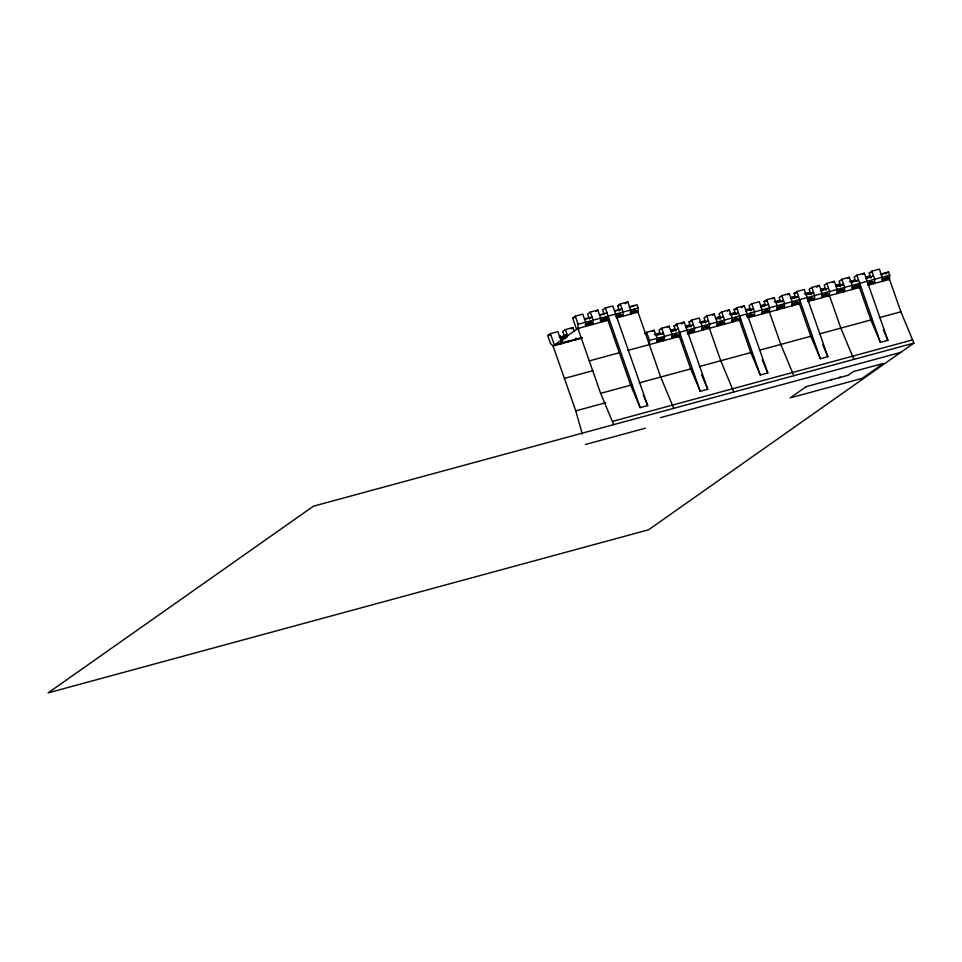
<?xml version="1.0" encoding="UTF-8"?>
<svg xmlns="http://www.w3.org/2000/svg" width="962" height="962" viewBox="0 0 962 962"><rect width="100%" height="100%" fill="white"/><g stroke="black" fill="none" stroke-linecap="round" stroke-linejoin="round"><path stroke-width="1.44" d="M585.425 326.419L585.617 322.246L582.78 314.129L575.276 316.173L578.114 324.278L577.921 328.463L600.649 393.35L613.672 424.639M592.941 324.386L593.121 320.202L590.283 312.085L597.787 310.053L600.637 318.169L600.444 322.342M603.968 313.66L602.645 309.884L605.29 308.008L612.806 305.976L647.691 405.591L640.175 407.623L630.675 385.197L607.948 320.298L608.14 316.125M622.955 316.221L623.148 312.049L620.31 303.932L627.813 301.9L630.651 310.005L630.459 314.189M673.713 408.321L660.69 377.044L637.974 312.145L638.155 307.972L637.024 304.726L629.521 306.758M649.338 344.6L649.518 340.416L646.68 332.311L654.184 330.267L657.034 338.383L656.842 342.556M664.345 340.512L664.538 336.339L661.688 328.222L669.203 326.19L672.041 334.295L671.849 338.48M675.817 331.06L674.049 326.022L676.707 324.146L684.21 322.114L707.731 389.273L700.228 391.318L690.716 368.891L679.352 336.435L679.545 332.263M694.372 332.359L694.552 328.186L691.714 320.069L699.218 318.037L702.068 326.142L701.875 330.327M716.882 326.25L717.075 322.066L714.237 313.961L706.733 315.993L704.076 317.857L705.843 322.907M724.386 324.206L724.578 320.033L721.74 311.916L729.244 309.872L732.082 317.989L731.89 322.174M739.586 315.957L739.405 320.13L750.769 352.573L760.269 375.012L767.772 372.967L744.251 305.796L736.748 307.84L734.102 309.704L735.425 313.492M746.969 316.702L747.101 313.913M754.412 316.053L754.605 311.868L751.767 303.764L759.271 301.719L762.108 309.836L761.916 314.009M776.935 309.932L777.116 305.76L774.278 297.643L766.774 299.687L764.117 301.551L765.451 305.339M784.439 307.9L784.631 303.715L781.781 295.611L789.285 293.566L792.135 301.683L791.942 305.856M795.466 297.186L794.143 293.398L796.801 291.534L804.304 289.49L827.825 356.661L820.321 358.694L810.81 336.267L799.446 303.824L799.638 299.639M814.453 299.747L814.646 295.562L811.808 287.446L819.311 285.413L822.149 293.518L821.969 297.703M836.976 293.626L837.168 289.442L834.331 281.337L826.815 283.369L824.169 285.245L825.937 290.284M844.48 291.582L844.672 287.41L841.834 279.293L849.338 277.26L852.176 285.365L851.983 289.55M859.679 283.333L859.487 287.506L870.851 319.961L880.362 342.388L887.866 340.344L864.345 273.184L856.841 275.216L854.184 277.08L855.519 280.868M874.506 283.429L874.698 279.257L871.849 271.14L879.364 269.107L882.202 277.212L882.01 281.397M913.9 343.085L313.444 506.192L48.1 692.893L648.556 529.797L913.9 343.085L900.877 311.796L889.513 279.353L889.706 275.18L888.575 271.933L881.06 273.966M586.363 326.166C585.906 322.967 592.015 320.442 591.991 324.639L591.426 323.016L585.798 324.543M657.78 342.304C657.311 339.105 663.419 336.58 663.407 340.776L662.842 339.153L657.202 340.68M672.787 338.227C672.318 335.029 678.438 332.503 678.414 336.7L677.849 335.077L672.222 336.604M740.836 319.745L687.794 334.151C687.337 330.952 693.446 328.427 693.434 332.611L692.856 331L688.636 332.143M702.813 330.074C702.344 326.876 708.453 324.338 708.441 328.535L707.876 326.912L702.248 328.451M732.828 321.909C732.371 318.723 738.479 316.185 738.467 320.382L737.89 318.759L732.262 320.286M777.873 309.68C777.404 306.481 783.513 303.956 783.501 308.153L782.924 306.529L777.296 308.056M852.921 289.297C852.452 286.099 858.573 283.562 858.549 287.758L857.984 286.135L852.356 287.674M882.948 281.132C882.479 277.946 888.599 275.409 888.575 279.605L888.01 277.982L882.382 279.509M747.931 317.063C748.159 314.201 753.607 312.494 753.474 316.306L752.909 314.682L747.282 316.209M868.025 284.451C868.253 281.589 873.7 279.882 873.568 283.682L873.003 282.058L868.77 283.213M604.737 314.069L600.528 314.923M619.744 309.992L614.898 311.111M661.134 334.283L659.98 334.199M676.142 330.207L671.296 331.325M721.175 317.977L716.967 318.831M736.195 313.901L734.319 313.997M751.202 309.812L748.532 310.149M781.228 301.659L780.074 301.587M796.235 297.583L791.389 298.701M811.243 293.506L805.915 294.853M856.276 281.277L854.4 281.373M871.295 277.2L868.626 277.525M886.303 273.124L880.675 274.651M582.299 433.994L575.769 410.858L553.042 345.959L550.589 343.65L547.739 335.534L550.396 333.67L557.9 331.637L561.88 342.989L560.557 343.927M579.1 328.715L576.599 329.389L572.618 318.037L575.276 316.173M574.194 331.205L572.919 327.561L565.403 329.593L562.758 331.457L564.646 336.868M590.283 312.085L587.626 313.961L589.393 318.999M559.223 337.181L560.545 336.243L562.818 342.737L562.157 343.206L568.446 341.209M571.151 328.8L572.919 327.561M596.019 311.291L597.787 310.053M561.123 339.394L560.365 337.253L567.111 334.463L564.466 336.327L560.702 337.349M590.223 318.206L591.991 316.955L584.487 318.999M591.426 323.016L587.95 324.242M619.42 310.846L617.652 305.808L620.31 303.932M568.061 341.883L569.384 340.957M625.156 303.764L627.813 301.9M575.565 339.851L576.887 338.913M577.825 338.66L577.164 339.129L581.385 337.975M606.156 317.46L607.01 320.562L606.445 318.939L601.551 320.55M620.237 310.053L622.017 308.802L614.502 310.846M637.974 312.145L616.389 318.013C615.921 314.815 622.041 312.289 622.017 316.486L621.452 314.863L616.57 316.474M630.832 312.313L631.397 313.937C630.94 310.738 637.048 308.201 637.036 312.397L636.459 310.786L632.984 312.013M644.913 333.549L646.68 332.311M652.416 331.505L654.184 330.267M661.688 328.222L659.042 330.098L660.365 333.886M657.479 334.439L659.247 333.189L654.244 334.548M667.436 327.429L669.203 326.19M661.628 334.343L663.395 333.092L655.892 335.137M681.553 323.978L684.21 322.114M662.842 339.153L657.948 340.764M690.836 326.984L689.069 321.945L691.714 320.069M686.615 326.9L689.273 325.036L685.521 326.058M677.849 335.077L674.374 336.303M712.469 315.199L714.237 313.961M692.856 331L689.381 332.227M721.74 311.916L719.083 313.78L720.406 317.568M717.52 318.121L719.299 316.883L720.141 319.312M727.476 311.123L729.244 309.872M707.214 327.381L707.876 326.912M732.539 314.045L734.307 312.806L729.304 314.165M741.606 307.672L744.251 305.796M722.606 321.368L723.448 324.459L722.883 322.835L718.001 324.459M736.688 313.949L738.455 312.71L730.952 314.742M751.767 303.764L749.109 305.627L750.877 310.678M737.89 318.759L734.415 319.997M750.817 310.498L753.462 308.634L745.959 310.666M761.676 306.517L764.333 304.641L760.581 305.663M772.51 298.893L774.278 297.643M752.909 314.682L749.434 315.921M781.781 295.611L779.136 297.474L780.459 301.262M777.573 301.815L779.34 300.565L774.338 301.924M787.517 294.817L789.285 293.566M767.255 311.075L767.916 310.606L768.482 312.229L767.64 309.127M781.721 301.719L783.489 300.469L775.985 302.513M792.58 297.739L794.347 296.488L790.596 297.511M782.924 306.529L778.042 308.141M796.728 297.643L798.496 296.392L790.992 298.436M811.808 287.446L809.15 289.321L810.918 294.36M816.666 287.277L819.311 285.413M797.943 302.453L792.315 303.98L792.88 305.603C792.411 302.405 798.52 299.879 798.508 304.076L797.943 302.453L794.468 303.679M810.858 294.18L813.515 292.316L806.012 294.36M832.551 282.575L834.331 281.337M841.834 279.293L839.177 281.169L840.499 284.944M837.613 285.498L839.381 284.259L840.235 286.688M847.57 278.499L849.338 277.26M827.969 294.3L822.33 295.827L822.907 297.45C822.438 294.252 828.547 291.726 828.535 295.923L827.969 294.3L824.482 295.526M841.762 285.413L843.53 284.163L836.026 286.207M852.633 281.421L854.4 280.183L849.398 281.541M862.577 274.423L864.345 273.184M842.7 288.744L843.542 291.847L842.977 290.223L838.094 291.835M856.781 281.325L858.549 280.086L851.045 282.119M870.971 278.054L869.203 273.004L871.849 271.14M867.64 277.345L869.407 276.106L865.656 277.128M857.984 286.135L853.102 287.758M885.918 273.797L888.575 271.933M887.349 278.451L888.01 277.982M831 379.93L832.262 379.305L831.589 379.774M839.104 377.729L840.367 377.104L839.706 377.561M629.124 307.443L634.655 305.651M760.581 307.263L765.067 305.663M820.634 290.957L822.041 290.284M685.822 327.477L691.305 325.89M745.863 311.159L747.739 310.413M865.956 278.547L867.832 277.79M731.336 315.007L733.525 314.225M851.43 282.395L853.619 281.601M585.509 319.011L589.874 317.905M656.926 335.137L659.259 334.391M777.007 302.525L779.352 301.767M837.06 286.207L841.449 285.197M702.705 322.643L705.627 321.849M822.787 290.019L825.721 289.225M572.618 318.037L575.12 317.352M617.652 305.808L620.153 305.122M599.494 314.923L606.998 312.878M578.114 324.278L638.155 307.972M606.445 318.939L600.805 320.466L601.382 322.09C601.094 319.324 605.88 316.474 606.986 319.817M615.824 316.39L621.452 314.863M632.238 311.928L636.459 310.786M547.739 335.534L550.24 334.86M607.948 320.298L577.921 328.463L553.042 345.959L582.13 338.059M559.607 336.496L560.545 336.243M582.046 337.506L554.377 345.033L550.396 333.67M674.049 326.022L676.551 325.336M689.069 321.945L691.57 321.26M734.102 309.704L736.603 309.03M764.117 301.551L766.618 300.878M794.143 293.398L796.644 292.713M869.203 273.004L871.704 272.33M670.502 330.134L674.266 329.112M699.278 322.318L704.28 320.959M715.548 317.905L719.299 316.883M745.562 309.74L749.314 308.73M804.364 293.771L809.367 292.412M820.622 289.358L824.374 288.335M835.629 285.281L839.381 284.259M670.899 331.06L678.414 329.016M685.918 326.984L693.422 324.94M700.925 322.895L708.429 320.863M715.932 318.819L723.448 316.787M760.978 306.589L768.482 304.545M821.019 290.284L828.522 288.239M866.053 278.042L873.556 276.01M649.518 340.416L889.706 275.18M705.988 325.829L706.926 325.565M827.019 292.953L826.081 293.206L826.983 295.803M722.883 322.835L717.255 324.374L717.82 325.986C717.532 323.232 722.318 320.382 723.436 323.725M767.916 310.606L762.289 312.133L762.854 313.756C762.565 311.003 767.351 308.141 768.47 311.496M807.322 299.904L812.95 298.376L813.515 300C813.539 295.803 807.419 298.328 807.888 301.527L860.918 287.121M842.977 290.223L837.349 291.751L837.914 293.374C837.625 290.608 842.411 287.758 843.518 291.101M763.034 312.217L765.848 311.46M809.475 299.603L812.289 298.845M869.516 283.297L872.33 282.527M883.128 279.593L885.942 278.836M589.285 360.906L619.312 352.753M627.885 350.421L679.352 336.435M747.847 317.833L799.446 303.824M867.94 285.209L889.513 279.353M564.405 378.415L593.001 370.647M600.649 393.35L632.106 384.812M639.249 382.864L690.716 368.891M699.302 366.558L750.769 352.573M759.343 350.252L810.81 336.267M819.383 333.934L870.851 319.961M879.436 317.628L900.877 311.796M575.769 410.858L605.795 402.705M612.529 421.392L912.77 339.839M660.449 417.664L900.636 352.417M585.473 444.468L645.526 428.162M565.945 341.414L567.123 342.135M576.118 339.165L575.937 337.975M561.495 343.674L560.942 342.773M883.393 329.786L887.866 340.344M822.787 344.781L827.825 356.661M762.181 359.776L767.772 372.967M701.575 374.759L707.731 389.273M643.217 395.033L647.691 405.591M887.734 276.503L888.551 278.872M871.115 280.976L872.017 283.562M856.841 275.216L880.362 342.388M857.707 284.668L858.537 287.025M855.867 284.8L856.769 287.397M840.848 288.877L841.762 291.474M853.859 359.391L840.836 328.114L829.472 295.659L829.665 291.486L826.815 283.369M825.841 292.953L826.755 295.55M810.834 297.042L811.736 299.627M796.801 291.534L820.321 358.694M796.055 301.359L796.969 303.956M795.814 301.118L796.728 303.715M782.647 305.05L783.477 307.419M780.807 305.195L781.721 307.792M793.806 375.697L780.783 344.42L769.42 311.977L769.612 307.792L766.774 299.687M751.021 313.588L751.935 316.185M750.781 313.347L751.695 315.945M736.748 307.84L760.269 375.012M735.774 317.424L736.688 320.021M720.995 321.753L721.909 324.338M720.766 321.5L721.668 324.098M733.765 392.015L720.742 360.738L709.379 328.282L709.571 324.11L706.733 315.993M707.587 325.445L708.417 327.801M705.747 325.577L706.661 328.174M692.58 329.521L693.41 331.878M690.981 329.906L691.882 332.503M690.74 329.653L691.642 332.251M687.229 332.527L687.794 334.151M676.707 324.146L700.228 391.318M675.721 333.73L676.875 336.58M662.553 337.674L663.383 340.031M660.714 337.818L661.628 340.404M634.343 309.439L635.245 312.037M619.324 313.516L620.237 316.113M605.29 308.008L640.175 407.623M604.316 317.592L605.23 320.19M591.149 321.536L591.979 323.893M589.309 321.681L590.211 324.266M565.403 329.593L567.616 335.906M566.173 334.716L567.087 337.313M564.85 335.654L565.704 338.083M564.55 335.834L565.379 338.191M564.069 336.063L565.007 338.744M563.431 336.315L564.285 338.756M562.686 336.592L563.479 338.84M561.892 336.844L563.01 340.055M561.099 337.073L562.073 339.875M806.072 386.7L790.151 397.907L862.205 378.331L883.441 363.395L853.414 371.548L848.111 375.276L806.072 386.7"/></g></svg>
